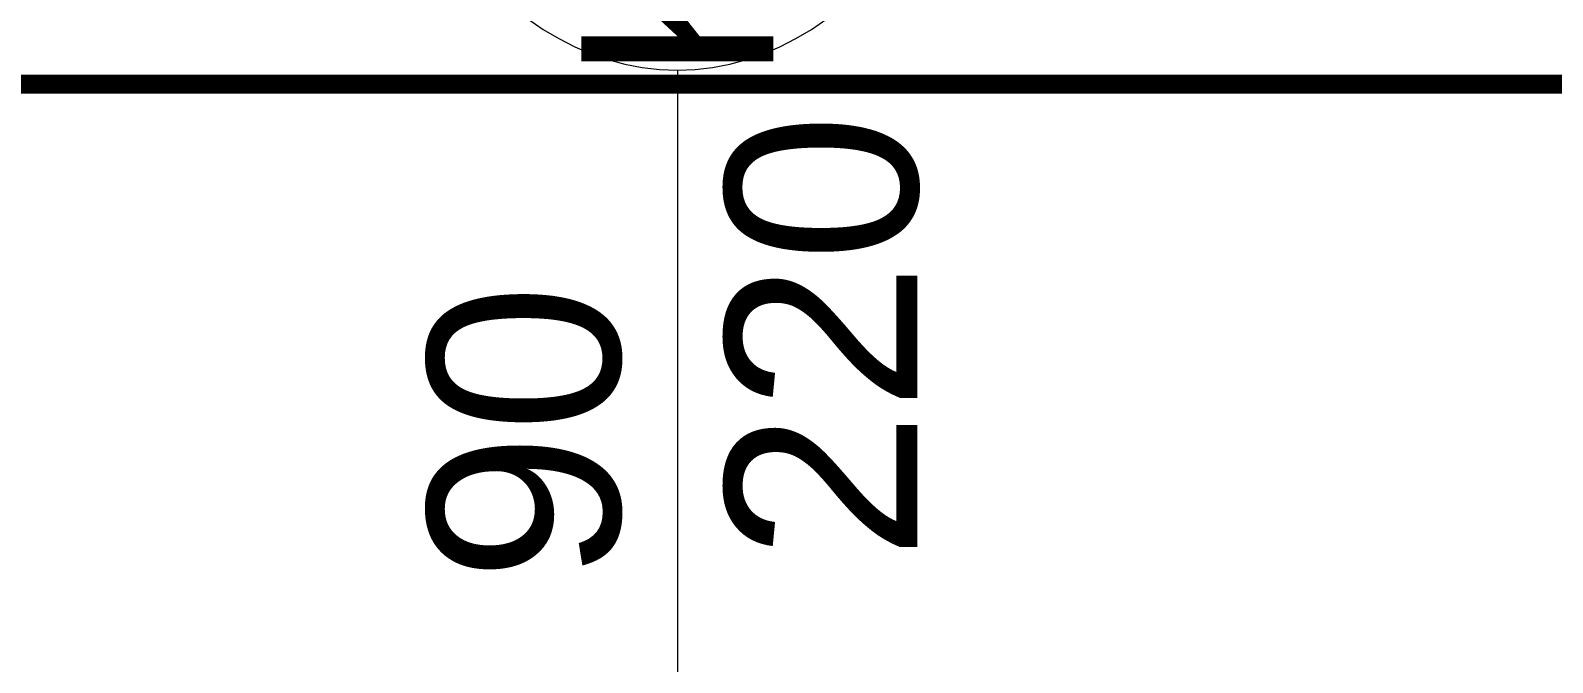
# Model space of a CAD drawing. Extents: x -2598 to 23780, y 0 to 8114.
# Drawn here: x 10063.7 to 10143, y 2241.7 to 2274.6 of the extents above; entities that cross this region are included whole.
import ezdxf
from ezdxf.enums import TextEntityAlignment as Align

# ---------------------------------------------------------------- set-up
doc = ezdxf.new("R2010")
doc.units = 0
doc.header["$LTSCALE"] = 25
doc.header["$MEASUREMENT"] = 0
doc.linetypes.add('HIDDEN2', pattern=[4.7624999999999975, 3.174999999999999, -1.587499999999999])
doc.layers.get('0').update_dxf_attribs({"color": 9, "lineweight": 9})
doc.layers.add('21', color=9, linetype='Continuous', lineweight=9)
doc.layers.add('22', color=8, linetype='Continuous', lineweight=9)
doc.styles.add('Arial', font='arial.ttf', dxfattribs={"height": 2.5})

# ---------------------------------------------------------------- blocks, each defined once
blk = doc.blocks.new('0_doorno')
blk.add_lwpolyline([(4.499999999999829, 5.684e-13), (12.49999999999983, 5.684e-13)])
blk.add_ellipse((-0.8905500000001325, 5.684e-13), major_axis=(-5.390550000000001, 0), ratio=0.6666666666666666)
at = {"style": 'Arial'}
blk.add_attdef('YUKSEKLIK', text='', height=2, dxfattribs=at).set_placement((4.999999999999821, 12.30000000000063), align=Align.TOP_LEFT)
blk.add_attdef('KAPINO', text='', height=2, dxfattribs=at).set_placement((-1.705e-13, 5.684e-13), align=Align.MIDDLE)
blk.add_attdef('GENISLIK', text='', height=2, dxfattribs=at).set_placement((4.999999999999823, -3.789358799453337), align=Align.BOTTOM_LEFT)

msp = doc.modelspace()

# ---------------------------------------------------------------- linework, layer by layer
at = {"layer": '21', "linetype": 'HIDDEN2', "ltscale": 0.1, "const_width": 1}
msp.add_lwpolyline([(9939.870050544641, 2271.802232263155), (10517.48506102623, 2271.802232263155), (10517.48506102623, 1816.575326075628), (9939.870050544641, 1816.575326075628)], close=True, dxfattribs=at)

# ---------------------------------------------------------------- block references
at = {"layer": '22'}
ref = msp.add_blockref('0_doorno', (10097.41232973455, 2295.038154452661), dxfattribs=dict(at, xscale=-5, yscale=5, zscale=5, rotation=90))
ref.add_attrib('KAPINO', 'K-AH-01', dxfattribs={"layer": '0', "height": 10, "rotation": 90, "style": 'Arial'}).set_placement((10097.41232973455, 2298.623337383057), align=Align.MIDDLE)
ref.add_attrib('GENISLIK', '90', dxfattribs={"layer": '0', "height": 10, "rotation": 90, "style": 'Arial'}).set_placement((10097.41232973455, 2245.877172187994), align=Align.BOTTOM_LEFT)
ref.add_attrib('YUKSEKLIK', '220', dxfattribs={"layer": '0', "height": 10, "rotation": 90, "style": 'Arial'}).set_placement((10099.91232973455, 2246.989041219372), align=Align.TOP_LEFT)

doc.saveas('drawing.dxf')
